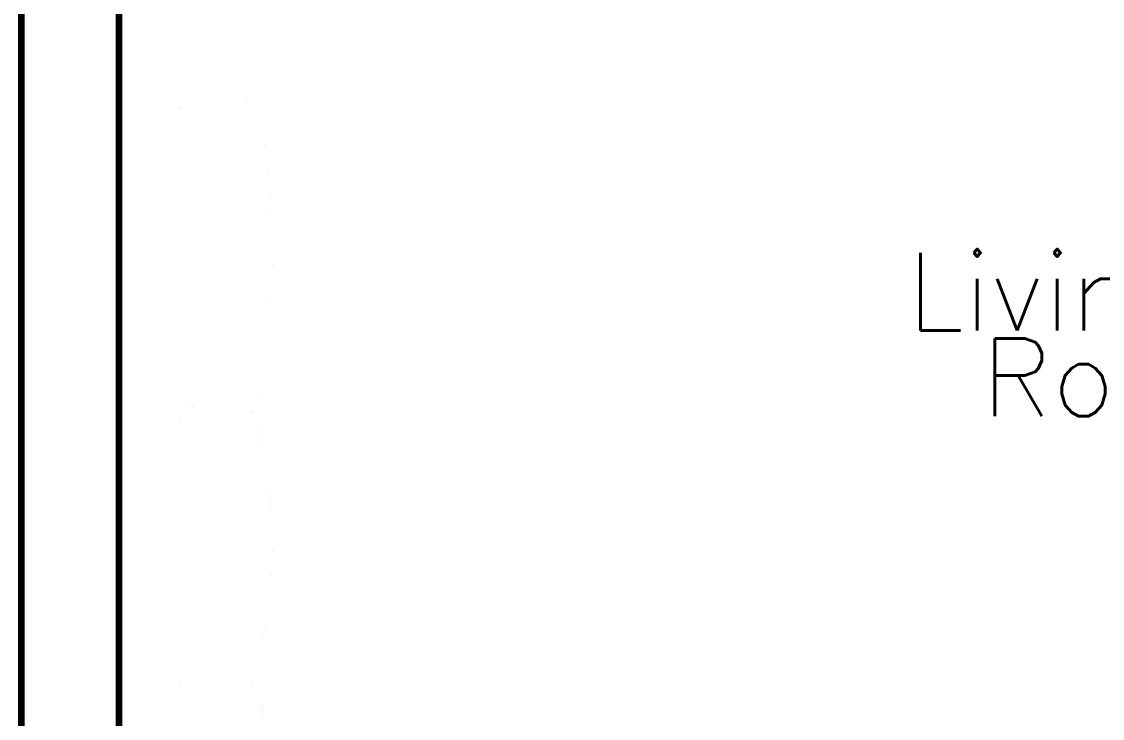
# Model space of a CAD drawing. Header units: metres. Extents: x -2.2 to 5.9, y -2.8 to 8.4.
# Drawn here: x -2.25 to 0.529, y -0.955 to 0.837 of the extents above; entities that cross this region are included whole.
import ezdxf
from ezdxf.enums import TextEntityAlignment as Align

# ---------------------------------------------------------------- set-up
doc = ezdxf.new("R2010")
doc.units = ezdxf.units.M
doc.header["$LTSCALE"] = 10
doc.layers.get('0').update_dxf_attribs({"linetype": 'CONTINUOUS', "lineweight": 100})
for name, color, linetype, lineweight in [('roomitems', 2, 'CONTINUOUS', 100), ('texts', 5, 'CONTINUOUS', 100), ('walls', 8, 'CONTINUOUS', 100)]:
    doc.layers.add(name, color=color, linetype=linetype, lineweight=lineweight)
doc.styles.get("Standard").update_dxf_attribs({"font": 'txt', "width": 0.75, "bigfont": 'bigfont.shx'})

# ---------------------------------------------------------------- blocks, each defined once
blk = doc.blocks.new('F-0-0')
at = {"color": 0, "const_width": 0.01}
for points in [[(-249.6, 1240), (0.1, 1240)], [(0.1, 1240), (249.7, 1240)], [(249.7, 1240), (499.3, 1240)], [(499.3, 1240), (748.9, 1240)], [(748.9, 1240), (998.5, 1240)], [(998.5, 1240), (1248.1, 1240)], [(1248.1, 1240), (1497.8, 1240)], [(1497.7, 1240), (1497.7, 1240)], [(1497.7, 1240), (1509.9, 1240)], [(1497.7, 1160.3), (1497.7, 1240)], [(1497.7, 1240), (1497.7, 1240)], [(1497.7, 1240), (1497.7, 1240)], [(1497.8, 1240), (1497.8, 1227.8)], [(1497.8, 1227.8), (1497.8, 1215.6)], [(1509.9, 1240), (1522.2, 1240)], [(1522.2, 1240), (1534.5, 1240)], [(1534.5, 1240), (1546.8, 1240)], [(1546.8, 1240), (1559.1, 1240)], [(1559.1, 1240), (1571.3, 1240)], [(1571.3, 1240), (1583.6, 1240)], [(1583.6, 1240), (1595.9, 1240)], [(1595.9, 1240), (1608.2, 1240)], [(1608.2, 1240), (1620.5, 1240)], [(1620.5, 1240), (1632.7, 1240)], [(1632.7, 1240), (1645, 1240)], [(1645, 1240), (1645, 1160.3)], [(1497.8, 1215.6), (1497.8, 1203.4)], [(1497.8, 1203.4), (1497.8, 1191.2)], [(1497.8, 1191.2), (1497.8, 1179)], [(1497.8, 1179), (1497.8, 1166.8)], [(1497.7, 1080.5), (1497.7, 1160.3)], [(1497.8, 1166.8), (1497.8, 1154.6)], [(1497.8, 1154.6), (1497.8, 1142.4)], [(1497.8, 1142.4), (1497.8, 1130.2)], [(1645, 1160.3), (1645, 1080.5)], [(1497.8, 1130.2), (1497.8, 1118)], [(1497.8, 1118), (1497.8, 1105.8)], [(0.1, 1093.6), (-249.6, 1093.6)], [(-138.3, 1093.6), (-88.8, 1093.6)], [(-105.5, 1093.6), (9.9, 1093.6)], [(-88.8, 1093.6), (-39.3, 1093.6)], [(-39.3, 1093.6), (-32.6, 1093.2)], [(-32.6, 1093.2), (-26.2, 1091.9)], [(-26.2, 1091.9), (-20.2, 1089.8)], [(-20.2, 1089.8), (-14.5, 1087)], [(-14.5, 1087), (-9.3, 1083.5)], [(249.7, 1093.6), (0.1, 1093.6)], [(9.9, 1093.6), (125.3, 1093.6)], [(9.9, 1026.1), (9.9, 1093.6)], [(28.9, 1083.5), (34.1, 1087)], [(34.1, 1087), (39.8, 1089.8)], [(39.8, 1089.8), (45.9, 1091.9)], [(45.9, 1091.9), (52.3, 1093.2)], [(52.3, 1093.2), (58.9, 1093.6)], [(58.9, 1093.6), (58.9, 1093.6)], [(58.9, 1093.6), (108.4, 1093.6)], [(58.9, 1093.6), (58.9, 1093.6)], [(58.9, 1093.6), (58.9, 1093.6)], [(58.9, 1093.6), (58.9, 1093.6)], [(58.9, 1093.6), (58.9, 1093.6)], [(58.9, 1093.6), (58.9, 1093.6)], [(58.9, 1093.6), (58.9, 1093.6)], [(58.9, 1093.6), (58.9, 1093.6)], [(58.9, 1093.6), (58.9, 1093.6)], [(58.9, 1093.6), (58.9, 1093.6)], [(58.9, 1093.6), (58.9, 1093.6)], [(58.9, 1093.6), (58.9, 1093.6)], [(58.9, 1093.6), (58.9, 1093.6)], [(58.9, 1093.6), (58.9, 1093.6)], [(58.9, 1093.6), (58.9, 1093.6)], [(108.4, 1093.6), (158, 1093.6)], [(125.3, 1093.6), (240.7, 1093.6)], [(158, 1093.6), (207.5, 1093.6)], [(207.5, 1093.6), (257, 1093.6)], [(240.7, 1093.6), (356.1, 1093.6)], [(499.3, 1093.6), (249.7, 1093.6)], [(257, 1093.6), (306.5, 1093.6)], [(306.5, 1093.6), (356, 1093.6)], [(356, 1093.6), (405.5, 1093.6)], [(356.1, 1093.6), (471.5, 1093.6)], [(405.5, 1093.6), (455.1, 1093.6)], [(455.1, 1093.6), (504.6, 1093.6)], [(471.5, 1093.6), (586.9, 1093.6)], [(748.9, 1093.6), (499.3, 1093.6)], [(504.6, 1093.6), (554.1, 1093.6)], [(554.1, 1093.6), (603.6, 1093.6)], [(586.9, 1093.6), (702.3, 1093.6)], [(603.6, 1093.6), (653.1, 1093.6)], [(653.1, 1093.6), (659.8, 1093.2)], [(659.8, 1093.2), (666.2, 1091.9)], [(666.2, 1091.9), (672.2, 1089.8)], [(672.2, 1089.8), (677.9, 1087)], [(677.9, 1087), (683.1, 1083.5)], [(702.2, 1026.1), (702.2, 1093.6)], [(702.2, 1093.6), (702.2, 1093.6)], [(702.2, 1093.6), (768.5, 1093.6)], [(702.2, 972.4), (702.2, 1093.6)], [(702.2, 1093.6), (702.2, 1093.6)], [(702.2, 1093.6), (702.2, 1093.6)], [(702.3, 1093.6), (702.3, 1026.1)], [(721.3, 1083.5), (726.5, 1087)], [(726.5, 1087), (732.2, 1089.8)], [(732.2, 1089.8), (738.3, 1091.9)], [(738.3, 1091.9), (744.7, 1093.2)], [(744.7, 1093.2), (751.3, 1093.6)], [(998.5, 1093.6), (748.9, 1093.6)], [(751.3, 1093.6), (751.3, 1093.6)], [(751.3, 1093.6), (809.4, 1093.6)], [(751.3, 1093.6), (751.3, 1093.6)], [(751.3, 1093.6), (751.3, 1093.6)], [(751.3, 1093.6), (751.3, 1093.6)], [(751.3, 1093.6), (751.3, 1093.6)], [(751.3, 1093.6), (751.3, 1093.6)], [(751.3, 1093.6), (751.3, 1093.6)], [(751.3, 1093.6), (751.3, 1093.6)], [(751.3, 1093.6), (751.3, 1093.6)], [(751.3, 1093.6), (751.3, 1093.6)], [(751.3, 1093.6), (751.3, 1093.6)], [(751.3, 1093.6), (751.3, 1093.6)], [(751.3, 1093.6), (751.3, 1093.6)], [(751.3, 1093.6), (751.3, 1093.6)], [(751.3, 1093.6), (751.3, 1093.6)], [(768.5, 1093.6), (834.8, 1093.6)], [(809.4, 1093.6), (867.5, 1093.6)], [(834.8, 1093.6), (901, 1093.6)], [(867.5, 1093.6), (925.6, 1093.6)], [(901, 1093.6), (967.3, 1093.6)], [(925.6, 1093.6), (983.8, 1093.6)], [(967.3, 1093.6), (1033.6, 1093.6)], [(983.8, 1093.6), (1041.9, 1093.6)], [(1248.1, 1093.6), (998.5, 1093.6)], [(1033.6, 1093.6), (1099.9, 1093.6)], [(1041.9, 1093.6), (1100, 1093.6)], [(1099.9, 1093.6), (1166.2, 1093.6)], [(1100, 1093.6), (1158.1, 1093.6)], [(1158.1, 1093.6), (1216.2, 1093.6)], [(1166.2, 1093.6), (1232.5, 1093.6)], [(1216.2, 1093.6), (1274.3, 1093.6)], [(1232.5, 1093.6), (1298.8, 1093.6)], [(1497.8, 1093.6), (1248.1, 1093.6)], [(1274.3, 1093.6), (1332.4, 1093.6)], [(1298.8, 1093.6), (1365.1, 1093.6)], [(1332.4, 1093.6), (1390.5, 1093.6)], [(1365.1, 1093.6), (1431.4, 1093.6)], [(1390.5, 1093.6), (1448.6, 1093.6)], [(1431.4, 1093.6), (1497.7, 1093.6)], [(1448.6, 1093.6), (1455.3, 1093.2)], [(1455.3, 1093.2), (1461.7, 1091.9)], [(1461.7, 1091.9), (1467.7, 1089.8)], [(1467.7, 1089.8), (1473.4, 1087)], [(1473.4, 1087), (1478.6, 1083.5)], [(1497.7, 1093.6), (1497.7, 972.4)], [(1497.8, 1105.8), (1497.8, 1093.6)], [(-9.3, 1083.5), (-4.5, 1079.3)], [(-4.5, 1079.3), (-0.4, 1074.6)], [(-0.4, 1074.6), (3.2, 1069.5)], [(3.2, 1069.5), (6, 1063.8)], [(6, 1063.8), (8.1, 1057.8)], [(8.1, 1057.8), (9.4, 1051.4)], [(10.2, 1051.4), (11.5, 1057.8)], [(11.5, 1057.8), (13.6, 1063.8)], [(13.6, 1063.8), (16.5, 1069.5)], [(16.5, 1069.5), (20, 1074.6)], [(20, 1074.6), (24.2, 1079.3)], [(24.2, 1079.3), (28.9, 1083.5)], [(683.1, 1083.5), (687.9, 1079.3)], [(687.9, 1079.3), (692, 1074.6)], [(692, 1074.6), (695.6, 1069.5)], [(695.6, 1069.5), (698.4, 1063.8)], [(698.4, 1063.8), (700.5, 1057.8)], [(700.5, 1057.8), (701.8, 1051.4)], [(702.6, 1051.4), (703.9, 1057.8)], [(703.9, 1057.8), (706, 1063.8)], [(706, 1063.8), (708.9, 1069.5)], [(708.9, 1069.5), (712.4, 1074.6)], [(712.4, 1074.6), (716.6, 1079.3)], [(716.6, 1079.3), (721.3, 1083.5)], [(1478.6, 1083.5), (1483.4, 1079.3)], [(1483.4, 1079.3), (1487.5, 1074.6)], [(1487.5, 1074.6), (1491, 1069.5)], [(1491, 1069.5), (1493.9, 1063.8)], [(1493.9, 1063.8), (1496, 1057.8)], [(1496, 1057.8), (1497.3, 1051.4)], [(1497.7, 1000.8), (1497.7, 1080.5)], [(1645, 1080.5), (1645, 1000.8)], [(9.4, 1051.4), (9.9, 1044.8)], [(9.8, 1044.8), (10.2, 1051.4)], [(9.8, 1035.4), (9.8, 1044.8)], [(9.8, 1025.9), (9.8, 1035.4)], [(9.9, 1044.8), (9.9, 1035.4)], [(9.9, 1035.4), (9.9, 1025.9)], [(701.8, 1051.4), (702.3, 1044.8)], [(702.2, 1044.8), (702.6, 1051.4)], [(702.2, 1035.4), (702.2, 1044.8)], [(702.2, 1025.9), (702.2, 1035.4)], [(702.3, 1044.8), (702.3, 1035.4)], [(702.3, 1035.4), (702.3, 1025.9)], [(1497.3, 1051.4), (1497.8, 1044.8)], [(1497.8, 1044.8), (1497.8, 1035.4)], [(1497.8, 1035.4), (1497.8, 1025.9)], [(9.8, 1016.4), (9.8, 1025.9)], [(9.8, 1007), (9.8, 1016.4)], [(9.8, 997.5), (9.8, 1007)], [(9.9, 958.5), (9.9, 1026.1)], [(9.9, 1025.9), (9.9, 1016.4)], [(9.9, 1016.4), (9.9, 1007)], [(9.9, 1007), (9.9, 997.5)], [(702.2, 958.5), (702.2, 1026.1)], [(702.2, 1016.4), (702.2, 1025.9)], [(702.2, 1007), (702.2, 1016.4)], [(702.2, 997.5), (702.2, 1007)], [(702.3, 1026.1), (702.3, 958.5)], [(702.3, 1025.9), (702.3, 1016.4)], [(702.3, 1016.4), (702.3, 1007)], [(702.3, 1007), (702.3, 997.5)], [(1497.7, 921.1), (1497.7, 1000.8)], [(1497.8, 1025.9), (1497.8, 1016.4)], [(1497.8, 1016.4), (1497.8, 1007)], [(1497.8, 1007), (1497.8, 997.5)], [(1645, 1000.8), (1645, 921.1)], [(9.8, 988.1), (9.8, 997.5)], [(9.8, 978.6), (9.8, 988.1)], [(9.8, 969.2), (9.8, 978.6)], [(9.9, 997.5), (9.9, 988.1)], [(9.9, 988.1), (9.9, 978.6)], [(9.9, 978.6), (9.9, 969.2)], [(702.2, 988.1), (702.2, 997.5)], [(702.2, 978.6), (702.2, 988.1)], [(702.2, 969.2), (702.2, 978.6)], [(702.3, 997.5), (702.3, 988.1)], [(702.3, 988.1), (702.3, 978.6)], [(702.3, 978.6), (702.3, 969.2)], [(1497.8, 997.5), (1497.8, 988.1)], [(1497.8, 988.1), (1497.8, 978.6)], [(1497.8, 978.6), (1497.8, 969.2)], [(9.8, 959.7), (9.8, 969.2)], [(9.8, 950.3), (9.8, 959.7)], [(9.8, 940.8), (9.8, 950.3)], [(9.9, 969.2), (9.9, 959.7)], [(9.9, 959.7), (9.9, 950.3)], [(9.9, 891), (9.9, 958.5)], [(9.9, 950.3), (9.9, 940.8)], [(702.2, 851.1), (702.2, 972.4)], [(702.2, 959.7), (702.2, 969.2)], [(702.2, 950.3), (702.2, 959.7)], [(702.2, 891), (702.2, 958.5)], [(702.2, 940.8), (702.2, 950.3)], [(702.3, 969.2), (702.3, 959.7)], [(702.3, 959.7), (702.3, 950.3)], [(702.3, 958.5), (702.3, 891)], [(702.3, 950.3), (702.3, 940.8)], [(1497.7, 972.4), (1497.7, 851.1)], [(1497.8, 969.2), (1497.8, 959.7)], [(1497.8, 959.7), (1497.8, 950.3)], [(1497.8, 950.3), (1497.8, 940.8)], [(8.1, 918.4), (6, 912.3)], [(9.4, 924.7), (8.1, 918.4)], [(9.9, 931.4), (9.4, 924.7)], [(9.8, 931.4), (9.8, 940.8)], [(10.2, 924.7), (9.8, 931.4)], [(9.9, 940.8), (9.9, 931.4)], [(11.5, 918.4), (10.2, 924.7)], [(13.6, 912.3), (11.5, 918.4)], [(700.5, 918.4), (698.4, 912.3)], [(701.8, 924.7), (700.5, 918.4)], [(702.3, 931.4), (701.8, 924.7)], [(702.2, 931.4), (702.2, 940.8)], [(702.6, 924.7), (702.2, 931.4)], [(702.3, 940.8), (702.3, 931.4)], [(703.9, 918.4), (702.6, 924.7)], [(706, 912.3), (703.9, 918.4)], [(1496, 918.4), (1493.9, 912.3)], [(1497.3, 924.7), (1496, 918.4)], [(1497.8, 931.4), (1497.3, 924.7)], [(1497.7, 841.3), (1497.7, 921.1)], [(1497.8, 940.8), (1497.8, 931.4)], [(1645, 921.1), (1645, 841.3)], [(-14.5, 889.2), (-20.2, 886.4)], [(-9.3, 892.7), (-14.5, 889.2)], [(-4.5, 896.8), (-9.3, 892.7)], [(-0.4, 901.5), (-4.5, 896.8)], [(3.2, 906.7), (-0.4, 901.5)], [(6, 912.3), (3.2, 906.7)], [(9.9, 823.5), (9.9, 891)], [(16.5, 906.7), (13.6, 912.3)], [(20, 901.5), (16.5, 906.7)], [(24.2, 896.8), (20, 901.5)], [(28.9, 892.7), (24.2, 896.8)], [(34.1, 889.2), (28.9, 892.7)], [(39.8, 886.4), (34.1, 889.2)], [(677.9, 889.2), (672.2, 886.4)], [(683.1, 892.7), (677.9, 889.2)], [(687.9, 896.8), (683.1, 892.7)], [(692, 901.5), (687.9, 896.8)], [(695.6, 906.7), (692, 901.5)], [(698.4, 912.3), (695.6, 906.7)], [(702.2, 823.5), (702.2, 891)], [(702.3, 891), (702.3, 823.5)], [(708.9, 906.7), (706, 912.3)], [(712.4, 901.5), (708.9, 906.7)], [(716.6, 896.8), (712.4, 901.5)], [(721.3, 892.7), (716.6, 896.8)], [(726.5, 889.2), (721.3, 892.7)], [(732.2, 886.4), (726.5, 889.2)], [(1473.4, 889.2), (1467.7, 886.4)], [(1478.6, 892.7), (1473.4, 889.2)], [(1483.4, 896.8), (1478.6, 892.7)], [(1487.5, 901.5), (1483.4, 896.8)], [(1491, 906.7), (1487.5, 901.5)], [(1493.9, 912.3), (1491, 906.7)], [(-88.3, 872.1), (-137.6, 863.6)], [(-39.3, 882.6), (-88.3, 872.1)], [(-32.6, 883), (-39.3, 882.6)], [(-26.2, 884.3), (-32.6, 883)], [(-20.2, 886.4), (-26.2, 884.3)], [(45.9, 884.3), (39.8, 886.4)], [(52.3, 883), (45.9, 884.3)], [(58.9, 882.6), (52.3, 883)], [(107.9, 872.1), (58.9, 882.6)], [(157.2, 863.6), (107.9, 872.1)], [(206.7, 857), (157.2, 863.6)], [(554.8, 863.6), (505.3, 857)], [(604.1, 872.1), (554.8, 863.6)], [(653.1, 882.6), (604.1, 872.1)], [(659.8, 883), (653.1, 882.6)], [(666.2, 884.3), (659.8, 883)], [(672.2, 886.4), (666.2, 884.3)], [(738.3, 884.3), (732.2, 886.4)], [(744.7, 883), (738.3, 884.3)], [(751.3, 882.6), (744.7, 883)], [(809, 872.1), (751.3, 882.6)], [(866.9, 863.6), (809, 872.1)], [(925, 857), (866.9, 863.6)], [(1333, 863.6), (1274.9, 857)], [(1390.9, 872.1), (1333, 863.6)], [(1448.6, 882.6), (1390.9, 872.1)], [(1455.3, 883), (1448.6, 882.6)], [(1461.7, 884.3), (1455.3, 883)], [(1467.7, 886.4), (1461.7, 884.3)], [(256.4, 852.2), (206.7, 857)], [(306.2, 849.4), (256.4, 852.2)], [(356, 848.4), (306.2, 849.4)], [(405.9, 849.4), (356, 848.4)], [(455.6, 852.2), (405.9, 849.4)], [(505.3, 857), (455.6, 852.2)], [(702.2, 729.9), (702.2, 851.1)], [(983.3, 852.2), (925, 857)], [(1041.6, 849.4), (983.3, 852.2)], [(1100, 848.4), (1041.6, 849.4)], [(1158.3, 849.4), (1100, 848.4)], [(1216.7, 852.2), (1158.3, 849.4)], [(1274.9, 857), (1216.7, 852.2)], [(1497.7, 851.1), (1497.7, 729.9)], [(1497.7, 761.6), (1497.7, 841.3)], [(1645, 841.3), (1645, 761.6)], [(9.9, 755.9), (9.9, 823.5)], [(702.2, 755.9), (702.2, 823.5)], [(702.3, 823.5), (702.3, 755.9)], [(9.9, 688.4), (9.9, 755.9)], [(702.2, 688.4), (702.2, 755.9)], [(702.3, 755.9), (702.3, 688.4)], [(1497.7, 681.9), (1497.7, 761.6)], [(1645, 761.6), (1645, 681.9)], [(702.2, 608.7), (702.2, 729.9)], [(1497.7, 729.9), (1497.7, 608.7)], [(9.9, 620.8), (9.9, 688.4)], [(702.2, 620.8), (702.2, 688.4)], [(702.3, 688.4), (702.3, 620.8)], [(1497.7, 602.1), (1497.7, 681.9)], [(1645, 681.9), (1645, 602.1)], [(9.9, 553.3), (9.9, 620.8)], [(702.2, 553.3), (702.2, 620.8)], [(702.3, 620.8), (702.3, 553.3)], [(702.2, 487.4), (702.2, 608.7)], [(1497.7, 608.7), (1497.7, 487.4)], [(1497.7, 522.4), (1497.7, 602.1)], [(1645, 602.1), (1645, 522.4)], [(9.9, 485.8), (9.9, 553.3)], [(702.2, 485.8), (702.2, 553.3)], [(702.3, 553.3), (702.3, 485.8)], [(1497.7, 442.6), (1497.7, 522.4)], [(1645, 522.4), (1645, 442.6)], [(9.9, 418.2), (9.9, 485.8)], [(702.2, 366.2), (702.2, 487.4)], [(702.2, 418.2), (702.2, 485.8)], [(702.3, 485.8), (702.3, 418.2)], [(1497.7, 487.4), (1497.7, 366.2)], [(9.9, 350.7), (9.9, 418.2)], [(702.2, 350.7), (702.2, 418.2)], [(702.3, 418.2), (702.3, 350.7)], [(1497.7, 362.9), (1497.7, 442.6)], [(1645, 442.6), (1645, 362.9)], [(702.2, 244.9), (702.2, 366.2)], [(1497.7, 366.2), (1497.7, 244.9)], [(1497.7, 283.2), (1497.7, 362.9)], [(1645, 362.9), (1645, 283.2)], [(9.9, 283.2), (9.9, 350.7)], [(702.2, 283.2), (702.2, 350.7)], [(702.3, 350.7), (702.3, 283.2)], [(9.9, 283.2), (-105.5, 283.2)], [(125.3, 283.2), (9.9, 283.2)], [(9.9, 283.2), (9.9, 283.2)], [(240.7, 283.2), (125.3, 283.2)], [(356.1, 283.2), (240.7, 283.2)], [(471.5, 283.2), (356.1, 283.2)], [(586.9, 283.2), (471.5, 283.2)], [(702.3, 283.2), (586.9, 283.2)], [(702.2, 283.2), (702.2, 283.2)], [(1509.9, 283.2), (1497.7, 283.2)], [(1522.2, 283.2), (1509.9, 283.2)], [(1534.5, 283.2), (1522.2, 283.2)], [(1546.8, 283.2), (1534.5, 283.2)], [(1559.1, 283.2), (1546.8, 283.2)], [(1571.3, 283.2), (1559.1, 283.2)], [(1583.6, 283.2), (1571.3, 283.2)], [(1595.9, 283.2), (1583.6, 283.2)], [(1608.2, 283.2), (1595.9, 283.2)], [(1620.5, 283.2), (1608.2, 283.2)], [(1632.7, 283.2), (1620.5, 283.2)], [(1645, 283.2), (1632.7, 283.2)], [(702.2, 123.7), (702.2, 244.9)], [(1497.7, 244.9), (1497.7, 123.7)], [(702.2, 2.5), (702.2, 123.7)], [(1497.7, 123.7), (1497.7, 2.5)], [(702.2, -118.8), (702.2, 2.5)], [(1497.7, 2.5), (1497.7, -118.8)], [(702.2, -240), (702.2, -118.8)], [(1497.7, -118.8), (1497.7, -240)], [(702.2, -361.2), (702.2, -240)], [(1497.7, -240), (1497.7, -361.2)], [(768.5, -361.2), (702.2, -361.2)], [(834.8, -361.2), (768.5, -361.2)], [(901, -361.2), (834.8, -361.2)], [(967.3, -361.2), (901, -361.2)], [(1033.6, -361.2), (967.3, -361.2)], [(1099.9, -361.2), (1033.6, -361.2)], [(1166.2, -361.2), (1099.9, -361.2)], [(1232.5, -361.2), (1166.2, -361.2)], [(1298.8, -361.2), (1232.5, -361.2)], [(1365.1, -361.2), (1298.8, -361.2)], [(1431.4, -361.2), (1365.1, -361.2)], [(1497.7, -361.2), (1431.4, -361.2)]]:
    blk.add_lwpolyline(points, dxfattribs=at)

msp = doc.modelspace()

# ---------------------------------------------------------------- linework, layer by layer
at = {"layer": 'walls'}
msp.add_lwpolyline([(3.209, 8.109), (-2, 8.109), (-2, 5.24), (2.119, 5.241), (2.119, 4.19), (3.527, 4.19), (3.527, 4.07), (2.119, 4.07), (2.119, 3.841), (2, 3.841), (2, 5.119), (-2, 5.119), (-2, 2.619), (2, 2.619), (2, 2.941), (2.119, 2.941), (2.119, 2.492), (-2, 2.492), (-2, -2.507), (-0.689, -2.507), (-0.689, -2.757), (-2.25, -2.757), (-2.25, 8.369), (3.209, 8.369)], close=True, dxfattribs=at)

# ---------------------------------------------------------------- block references
at = {"layer": 'roomitems', "xscale": 0.001, "yscale": 0.001, "rotation": -270.00005842}
msp.add_blockref('F-0-0', (-0.7552, -0.8577), dxfattribs=at)

# ---------------------------------------------------------------- texts
at = {"layer": 'texts'}
for s, p in [('Living', (0.3998, 0.1424)), ('Room', (0.5998, -0.0776))]:
    msp.add_text(s, height=0.2, dxfattribs=at).set_placement(p, align=Align.MIDDLE_CENTER)

doc.saveas('drawing.dxf')
